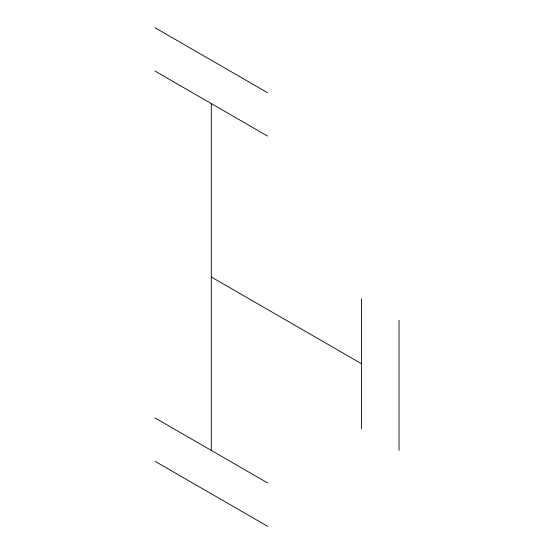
<?xml version="1.0" encoding="UTF-8"?>
<svg xmlns="http://www.w3.org/2000/svg" width="554" height="554" viewBox="0 0 554 554"><rect width="100%" height="100%" fill="white"/><g stroke="black" fill="none" stroke-linecap="round" stroke-linejoin="round"><path stroke-width="0.83" d="M154.968 27.7L267.61 92.733M154.968 71.057L267.61 136.09M211.289 277L361.485 363.715M154.968 417.91L267.61 482.943M154.968 461.267L267.61 526.3M399.032 320.357L399.032 450.423M361.485 298.682L361.485 428.748M211.289 103.57L211.289 450.423"/></g></svg>
